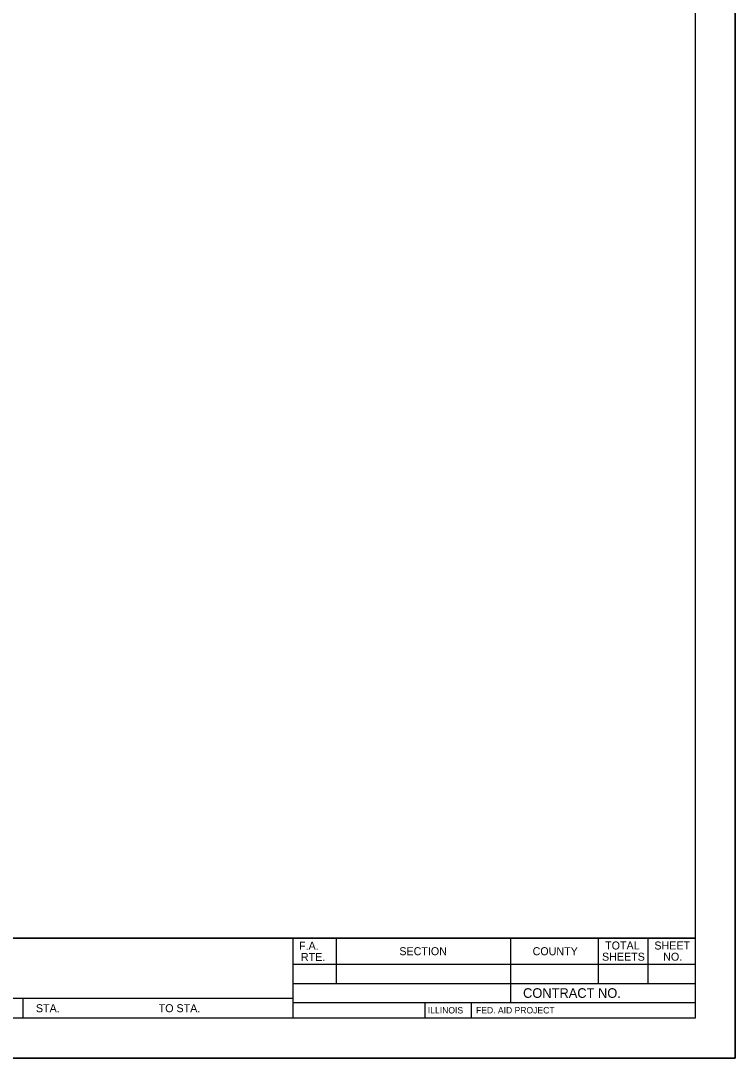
# Model space of a CAD drawing. Extents: x 2145173 to 2147094, y 2149363 to 2149822.
# Drawn here: x 2145674.1 to 2145852.6, y 2149382 to 2149641.3 of the extents above; entities that cross this region are included whole.
import ezdxf

# ---------------------------------------------------------------- set-up
doc = ezdxf.new("R2010")
doc.units = 0
for name, color, linetype in [('Level 48', 7, 'Continuous'), ('Sheets_50 Reference Boundary', 7, 'Continuous'), ('Sheets_General Details', 7, 'Continuous'), ('Sheets_Printer Plotting Border', 7, 'Continuous')]:
    doc.layers.add(name, color=color, linetype=linetype)

msp = doc.modelspace()

# ---------------------------------------------------------------- linework, layer by layer
at = {"layer": 'Level 48'}
msp.add_lwpolyline([(2145172.59, 2149822.03), (2145852.59, 2149822.03), (2145852.59, 2149382.03), (2145172.59, 2149382.03)], close=True, dxfattribs=at)
at = {"layer": 'Sheets_50 Reference Boundary'}
msp.add_lwpolyline([(2145212.59, 2149812.02), (2145842.59, 2149812.02), (2145842.59, 2149412.03), (2145212.59, 2149412.03)], close=True, dxfattribs=at)
at = {"layer": 'Sheets_General Details'}
for p, q in [((2145852.59, 2149382.03), (2145852.59, 2149822.03)), ((2145212.59, 2149412.03), (2145842.59, 2149412.03)), ((2145742.08, 2149412.03), (2145742.08, 2149392.03)), ((2145752.88, 2149412.03), (2145752.88, 2149400.72)), ((2145796.48, 2149412.03), (2145796.48, 2149395.92)), ((2145818.32, 2149412.03), (2145818.32, 2149400.72)), ((2145830.74, 2149412.03), (2145830.74, 2149400.72)), ((2145742.08, 2149405.52), (2145842.59, 2149405.52)), ((2145742.08, 2149400.72), (2145842.59, 2149400.72)), ((2145588.08, 2149397.03), (2145742.08, 2149397.03)), ((2145674.59, 2149397.03), (2145674.59, 2149392.03)), ((2145742.08, 2149395.92), (2145842.59, 2149395.92)), ((2145775.02, 2149395.92), (2145775.02, 2149392.03)), ((2145786.62, 2149395.92), (2145786.62, 2149392.03)), ((2145852.59, 2149382.03), (2145172.59, 2149382.03))]:
    msp.add_line(p, q, dxfattribs=at)
msp.add_lwpolyline([(2145212.59, 2149812.03), (2145842.59, 2149812.03), (2145842.59, 2149392.03), (2145212.59, 2149392.03)], close=True, dxfattribs=at)
at = {"layer": 'Sheets_Printer Plotting Border'}
msp.add_lwpolyline([(2145172.59, 2149382.03), (2145852.59, 2149382.03), (2145852.59, 2149822.03), (2145172.59, 2149822.03)], close=True, dxfattribs=at)

# ---------------------------------------------------------------- texts
at = {"layer": 'Sheets_General Details'}
for s, height, p in [('F.A.  ', 2, (2145743.62, 2149409.13)), ('TOTAL', 2, (2145820.09, 2149409.2)), ('SHEET', 2, (2145832.39, 2149409.2)), ('RTE.', 2, (2145744.09, 2149406.33)), ('SECTION', 2, (2145768.68, 2149407.77)), ('COUNTY', 2, (2145801.97, 2149407.77)), ('SHEETS', 2, (2145819.31, 2149406.4)), ('NO.', 2, (2145834.59, 2149406.4)), ('CONTRACT NO.      ', 2.4, (2145799.59, 2149397.12)), ('STA.', 2, (2145677.89, 2149393.53)), ('TO STA.', 2, (2145708.56, 2149393.53)), ('ILLINOIS', 1.6, (2145775.81, 2149393.22)), ('FED. AID PROJECT', 1.6, (2145787.84, 2149393.22))]:
    msp.add_text(s, height=height, dxfattribs=at).set_placement(p)

doc.saveas('drawing.dxf')
